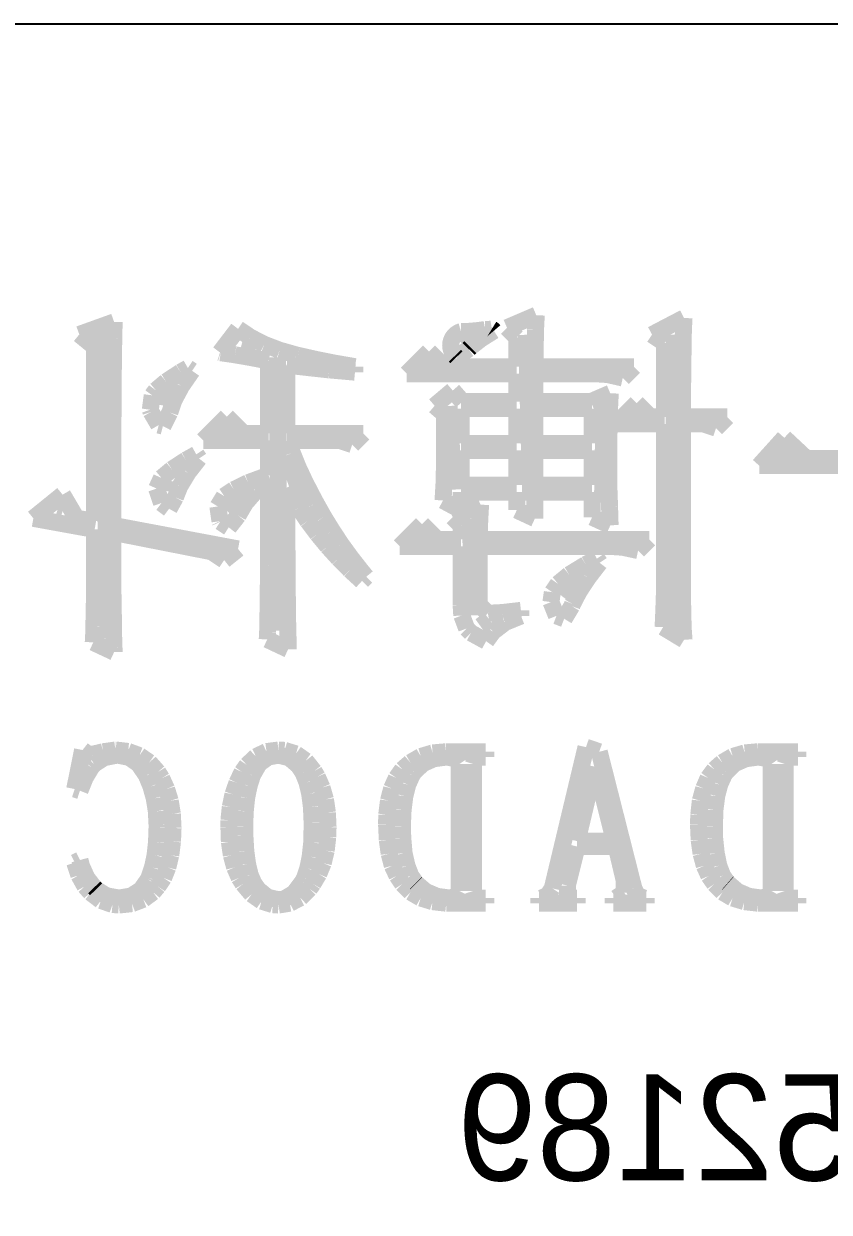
# Model space of a CAD drawing. Extents: x -61 to 349, y -42 to 245.
# Drawn here: x -39.46 to -34.65, y -33.8 to -26.69 of the extents above; entities that cross this region are included whole.
import ezdxf

# ---------------------------------------------------------------- set-up
doc = ezdxf.new("R2010")
doc.units = 0
doc.layers.add('BOARD_GEOMETRY_SILKSCREEN_B', color=1, linetype='CONTINUOUS')

msp = doc.modelspace()

# ---------------------------------------------------------------- linework, layer by layer
at = {"layer": 'BOARD_GEOMETRY_SILKSCREEN_B'}
msp.add_lwpolyline([(-56.11241, -26.68905), (0.197612, -26.68905), (0.197612, -37.189156)], dxfattribs=at)
at = {"layer": 'BOARD_GEOMETRY_SILKSCREEN_B', "const_width": 0.1016}
for points in [[(-38.923976, -28.472892), (-39.132256, -28.547822)], [(-38.924738, -28.518612), (-38.923976, -28.472892)], [(-36.398962, -28.432506), (-36.573968, -28.507436)], [(-36.40328, -28.521152), (-36.398962, -28.432506)], [(-35.515042, -28.449016), (-35.706558, -28.549092)], [(-35.51809, -28.50642), (-35.515042, -28.449016)], [(-39.132256, -28.547822), (-39.040562, -28.622752)], [(-38.993064, -28.53563), (-38.960044, -30.363414)], [(-38.925754, -28.57373), (-38.924738, -28.518612)], [(-38.18255, -28.514548), (-38.290754, -28.656026)], [(-38.108636, -28.564586), (-38.18255, -28.514548)], [(-38.025578, -28.607258), (-38.108636, -28.564586)], [(-36.80206, -28.559252), (-36.84524, -28.599638)], [(-36.728654, -28.57373), (-36.652454, -28.525724)], [(-36.573968, -28.507436), (-36.515548, -28.565856)], [(-36.456874, -28.549854), (-36.431982, -29.541216)], [(-36.405058, -28.617926), (-36.40328, -28.521152)], [(-35.706558, -28.549092), (-35.631882, -28.59913)], [(-35.57397, -28.549854), (-35.57397, -30.287214)], [(-35.520376, -28.579318), (-35.51809, -28.50642)], [(-39.040562, -28.622752), (-39.040562, -29.664914)], [(-38.927278, -28.63723), (-38.925754, -28.57373)], [(-38.079172, -28.633928), (-38.162484, -28.6131)], [(-37.933884, -28.64231), (-38.025578, -28.607258)], [(-36.876736, -28.68422), (-36.803584, -28.63469)], [(-36.803584, -28.63469), (-36.79317, -28.624022)], [(-36.79317, -28.624022), (-36.728654, -28.57373)], [(-36.515548, -28.565856), (-36.515548, -28.741624)], [(-36.406074, -28.722828), (-36.405058, -28.617926)], [(-35.631882, -28.59913), (-35.631882, -29.041598)], [(-35.521138, -28.668726), (-35.520376, -28.579318)], [(-38.92804, -28.710128), (-38.927278, -28.63723)], [(-38.290754, -28.656026), (-38.28669, -28.657296)], [(-38.28669, -28.657296), (-38.200584, -28.669742)], [(-38.200584, -28.669742), (-38.104572, -28.686252)], [(-38.104572, -28.686252), (-37.99967, -28.706826)], [(-37.99967, -28.706826), (-37.99967, -29.14015)], [(-37.946838, -28.68422), (-37.938456, -30.320488)], [(-37.834062, -28.670758), (-37.933884, -28.64231)], [(-37.824664, -28.67279), (-37.834062, -28.670758)], [(-37.710364, -28.698698), (-37.824664, -28.67279)], [(-37.61105, -28.71851), (-37.710364, -28.698698)], [(-37.040058, -28.64993), (-37.173154, -28.783026)], [(-36.948364, -28.741624), (-37.040058, -28.64993)], [(-36.885372, -28.67533), (-36.876736, -28.68422)], [(-35.522662, -28.772612), (-35.521138, -28.668726)], [(-38.929056, -28.791408), (-38.92804, -28.710128)], [(-38.526466, -28.773628), (-38.612572, -28.830016)], [(-38.482778, -28.748736), (-38.526466, -28.773628)], [(-38.520878, -28.857194), (-38.457378, -28.7655)], [(-38.457378, -28.7655), (-38.482778, -28.748736)], [(-37.891466, -28.731718), (-37.862256, -28.73502)], [(-37.891466, -29.14015), (-37.891466, -28.731718)], [(-37.862256, -28.73502), (-37.740336, -28.748736)], [(-37.740336, -28.748736), (-37.637466, -28.759912)], [(-37.637466, -28.759912), (-37.550852, -28.767532)], [(-37.483288, -28.740608), (-37.61105, -28.71851)], [(-37.550852, -28.767532), (-37.483288, -28.773628)], [(-37.483288, -28.773628), (-37.483288, -28.740608)], [(-37.028882, -28.736544), (-37.057076, -28.717748)], [(-36.515548, -28.741624), (-36.948364, -28.741624)], [(-36.40709, -28.741624), (-36.406074, -28.722828)], [(-35.814762, -28.741624), (-36.40709, -28.741624)], [(-35.881564, -28.808426), (-35.814762, -28.741624)], [(-35.523678, -28.893516), (-35.522662, -28.772612)], [(-38.930072, -28.882086), (-38.929056, -28.791408)], [(-38.612572, -28.830016), (-38.67404, -28.882086)], [(-37.173154, -28.783026), (-36.515548, -28.783026)], [(-36.515548, -28.783026), (-36.515548, -28.949904)], [(-36.40709, -28.783026), (-36.048188, -28.783026)], [(-36.40709, -28.949904), (-36.40709, -28.783026)], [(-36.048188, -28.783026), (-35.973258, -28.787598)], [(-35.973258, -28.787598), (-35.881564, -28.808426)], [(-38.930072, -28.981908), (-38.930072, -28.882086)], [(-38.695884, -28.912312), (-38.707568, -28.998418)], [(-38.67404, -28.882086), (-38.695884, -28.912312)], [(-38.597586, -28.862528), (-38.621462, -28.975304)], [(-38.565836, -28.941014), (-38.520878, -28.857194)], [(-36.89858, -28.883356), (-37.006784, -28.974796)], [(-36.84016, -28.949904), (-36.89858, -28.883356)], [(-35.95624, -28.899612), (-36.07308, -28.949904)], [(-35.960558, -28.990544), (-35.95624, -28.899612)], [(-35.523678, -29.041598), (-35.523678, -28.893516)], [(-38.931088, -29.090112), (-38.930072, -28.981908)], [(-38.590982, -29.014928), (-38.565836, -28.941014)], [(-37.006784, -28.974796), (-36.948364, -29.024834)], [(-36.92017, -28.975812), (-36.891976, -29.476192)], [(-36.515548, -28.949904), (-36.84016, -28.949904)], [(-36.07308, -28.949904), (-36.40709, -28.949904)], [(-35.993578, -28.97251), (-36.002976, -29.553916)], [(-35.96259, -29.085286), (-35.960558, -28.990544)], [(-35.798252, -28.958286), (-35.922966, -29.083254)], [(-35.71494, -29.041598), (-35.798252, -28.958286)], [(-38.707568, -28.998418), (-38.70325, -29.011118)], [(-38.70325, -29.011118), (-38.657276, -29.090112)], [(-38.632384, -29.096462), (-38.590982, -29.014928)], [(-38.249352, -29.040328), (-38.391084, -29.181806)], [(-38.149276, -29.14015), (-38.249352, -29.040328)], [(-36.948364, -29.024834), (-36.948364, -29.34335)], [(-36.848542, -29.19984), (-36.848542, -28.99156)], [(-36.848542, -28.99156), (-36.515548, -28.99156)], [(-36.515548, -28.99156), (-36.515548, -29.19984)], [(-36.40709, -28.99156), (-36.064952, -28.99156)], [(-36.40709, -29.19984), (-36.40709, -28.99156)], [(-36.064952, -28.99156), (-36.064952, -29.19984)], [(-35.631882, -29.041598), (-35.71494, -29.041598)], [(-35.256978, -29.041598), (-35.523678, -29.041598)], [(-35.32378, -29.108146), (-35.256978, -29.041598)], [(-38.931088, -29.207714), (-38.931088, -29.090112)], [(-38.657276, -29.090112), (-38.632384, -29.096462)], [(-38.231064, -29.133038), (-38.269672, -29.109416)], [(-35.964876, -29.185108), (-35.96259, -29.085286)], [(-35.922966, -29.083254), (-35.631882, -29.083254)], [(-35.631882, -29.083254), (-35.631882, -30.00756)], [(-35.523678, -30.124146), (-35.523678, -29.083254)], [(-35.523678, -29.083254), (-35.398456, -29.083254)], [(-35.398456, -29.083254), (-35.32378, -29.108146)], [(-38.391084, -29.181806), (-37.99967, -29.181806)], [(-37.99967, -29.14015), (-38.149276, -29.14015)], [(-37.99967, -29.181806), (-37.99967, -29.390086)], [(-37.43325, -29.14015), (-37.891466, -29.14015)], [(-37.883084, -29.181806), (-37.574982, -29.181806)], [(-37.857938, -29.256736), (-37.883084, -29.181806)], [(-37.574982, -29.181806), (-37.500052, -29.206698)], [(-37.500052, -29.206698), (-37.43325, -29.14015)], [(-36.515548, -29.19984), (-36.848542, -29.19984)], [(-36.064952, -29.19984), (-36.40709, -29.19984)], [(-35.964876, -29.381958), (-35.964876, -29.185108)], [(-34.915348, -29.166312), (-35.065462, -29.332936)], [(-34.782252, -29.291026), (-34.915348, -29.166312)], [(-38.932358, -29.333698), (-38.931088, -29.207714)], [(-38.432486, -29.265118), (-38.493954, -29.299408)], [(-38.415976, -29.29001), (-38.432486, -29.265118)], [(-37.824664, -29.340048), (-37.857938, -29.256736)], [(-36.848542, -29.449522), (-36.848542, -29.241496)], [(-36.848542, -29.241496), (-36.515548, -29.241496)], [(-36.515548, -29.241496), (-36.515548, -29.449522)], [(-36.40709, -29.241496), (-36.064952, -29.241496)], [(-36.40709, -29.449522), (-36.40709, -29.241496)], [(-36.064952, -29.241496), (-36.064952, -29.449522)], [(-34.856166, -29.263594), (-34.957258, -29.256736)], [(-38.932358, -29.689806), (-38.932358, -29.333698)], [(-38.493954, -29.299408), (-38.578282, -29.354526)], [(-38.482778, -29.375608), (-38.415976, -29.29001)], [(-37.887656, -29.281628), (-37.803074, -29.51353), (-37.756846, -29.572712)], [(-37.781738, -29.431742), (-37.824664, -29.340048)], [(-36.948364, -29.34335), (-36.95065, -29.438092)], [(-35.065462, -29.332936), (-33.374838, -29.332936)], [(-33.141666, -29.291026), (-34.782252, -29.291026)], [(-38.640766, -29.406596), (-38.669976, -29.470096)], [(-38.578282, -29.354526), (-38.640766, -29.406596)], [(-38.531546, -29.45765), (-38.482778, -29.375608)], [(-38.006782, -29.392118), (-38.122352, -29.43479)], [(-37.99967, -29.390086), (-38.006782, -29.392118)], [(-35.96386, -29.479748), (-35.964876, -29.381958)], [(-38.669976, -29.470096), (-38.640766, -29.55671)], [(-38.588442, -29.424122), (-38.60038, -29.486606)], [(-38.557454, -29.522928), (-38.531546, -29.45765)], [(-38.20795, -29.476446), (-38.265862, -29.515054)], [(-38.122352, -29.43479), (-38.20795, -29.476446)], [(-38.138862, -29.55671), (-38.076378, -29.484828)], [(-38.076378, -29.484828), (-37.99967, -29.42336)], [(-37.99967, -29.42336), (-37.99967, -29.81071)], [(-37.891466, -29.465016), (-37.869368, -29.502608)], [(-37.891466, -29.57703), (-37.891466, -29.465016)], [(-37.730176, -29.53131), (-37.781738, -29.431742)], [(-36.95065, -29.438092), (-36.956746, -29.541216)], [(-36.515548, -29.449522), (-36.848542, -29.449522)], [(-36.064952, -29.449522), (-36.40709, -29.449522)], [(-35.960558, -29.576522), (-35.96386, -29.479748)], [(-39.232078, -29.506418), (-39.407084, -29.64815)], [(-39.148766, -29.64815), (-39.232078, -29.506418)], [(-38.640766, -29.55671), (-38.595046, -29.591)], [(-38.595046, -29.591), (-38.557454, -29.522928)], [(-38.265862, -29.515054), (-38.303454, -29.57703)], [(-38.16858, -29.516324), (-38.252146, -29.59989)], [(-38.18255, -29.631386), (-38.138862, -29.55671)], [(-37.869368, -29.502608), (-37.819584, -29.58465)], [(-37.71646, -29.55671), (-37.730176, -29.53131)], [(-37.66947, -29.64053), (-37.71646, -29.55671)], [(-36.956746, -29.541216), (-36.848542, -29.599128)], [(-36.848542, -29.599128), (-36.848542, -29.490924)], [(-36.848542, -29.490924), (-36.515548, -29.490924)], [(-36.515548, -29.490924), (-36.515548, -29.599128)], [(-36.40709, -29.490924), (-36.064952, -29.490924)], [(-36.40709, -29.64942), (-36.40709, -29.490924)], [(-36.064952, -29.490924), (-36.064952, -29.641292)], [(-39.233348, -29.608526), (-39.263574, -29.599636)], [(-38.303454, -29.57703), (-38.290754, -29.664914)], [(-37.89045, -29.686758), (-37.891466, -29.57703)], [(-37.819584, -29.58465), (-37.765482, -29.664914)], [(-36.731956, -29.566108), (-36.89858, -29.641292)], [(-36.737036, -29.66085), (-36.731956, -29.566108)], [(-36.515548, -29.599128), (-36.40709, -29.64942)], [(-35.957764, -29.672026), (-35.960558, -29.576522)], [(-39.407084, -29.64815), (-39.040562, -29.714698)], [(-39.040562, -29.664914), (-39.148766, -29.64815)], [(-38.18255, -29.83103), (-38.932358, -29.689806)], [(-38.290754, -29.664914), (-38.288976, -29.668724)], [(-38.288976, -29.668724), (-38.238176, -29.702252)], [(-38.238176, -29.702252), (-38.18255, -29.631386)], [(-37.89045, -29.791914), (-37.89045, -29.686758)], [(-37.765482, -29.664914), (-37.708078, -29.741622)], [(-37.61867, -29.722826), (-37.66947, -29.64053)], [(-37.081968, -29.682694), (-37.215064, -29.816044)], [(-36.990274, -29.774388), (-37.081968, -29.682694)], [(-36.89858, -29.641292), (-36.848542, -29.690822)], [(-36.848542, -29.690822), (-36.848542, -29.774388)], [(-36.795456, -29.650436), (-36.771072, -30.22854)], [(-36.740338, -29.75991), (-36.737036, -29.66085)], [(-36.064952, -29.641292), (-35.95624, -29.690822)], [(-35.95624, -29.690822), (-35.957764, -29.672026)], [(-39.040562, -29.714698), (-39.040562, -29.863796)], [(-38.932358, -29.731462), (-38.341046, -29.848048)], [(-38.932358, -29.846016), (-38.932358, -29.731462)], [(-37.708078, -29.741622), (-37.646864, -29.81579)], [(-37.565584, -29.803344), (-37.61867, -29.722826)], [(-37.060886, -29.769562), (-37.096446, -29.764228)], [(-36.740338, -29.774388), (-36.740338, -29.75991)], [(-38.265862, -29.898086), (-38.18255, -29.83103)], [(-37.99967, -29.81071), (-38.000686, -29.928312)], [(-37.88918, -29.893514), (-37.89045, -29.791914)], [(-37.646864, -29.81579), (-37.58184, -29.887418)], [(-37.50818, -29.882338), (-37.565584, -29.803344)], [(-37.215064, -29.816044), (-36.848542, -29.816044)], [(-36.848542, -29.774388), (-36.990274, -29.774388)], [(-36.848542, -29.816044), (-36.848542, -30.165802)], [(-35.723576, -29.774388), (-36.740338, -29.774388)], [(-36.740338, -29.816044), (-35.95624, -29.816044)], [(-36.740338, -30.165802), (-36.740338, -29.816044)], [(-35.95624, -29.816044), (-35.881564, -29.821124)], [(-35.881564, -29.821124), (-35.78987, -29.840936)], [(-35.78987, -29.840936), (-35.723576, -29.774388)], [(-39.040562, -29.863796), (-39.041578, -30.003242)], [(-38.931088, -29.955236), (-38.932358, -29.846016)], [(-38.341046, -29.848048), (-38.265862, -29.898086)], [(-37.88918, -29.992828), (-37.88918, -29.893514)], [(-37.58184, -29.887418), (-37.51326, -29.957014)], [(-37.447982, -29.9593), (-37.50818, -29.882338)], [(-36.03625, -29.889196), (-36.103052, -29.924502)], [(-36.089336, -30.004512), (-36.01974, -29.914088)], [(-36.01974, -29.914088), (-36.03625, -29.889196)], [(-38.931088, -30.059122), (-38.931088, -29.955236)], [(-38.000686, -29.928312), (-38.001448, -30.032198)], [(-37.51326, -29.957014), (-37.441378, -30.0228)], [(-37.416486, -29.997908), (-37.447982, -29.9593)], [(-36.201858, -29.984954), (-36.26866, -30.039818)], [(-36.103052, -29.924502), (-36.201858, -29.984954)], [(-39.041578, -30.003242), (-39.041578, -30.120844)], [(-38.001448, -30.032198), (-38.002464, -30.124908)], [(-37.888164, -30.088586), (-37.88918, -29.992828)], [(-37.441378, -30.0228), (-37.416486, -29.997908)], [(-36.26866, -30.039818), (-36.30295, -30.09011)], [(-36.148772, -30.023562), (-36.227766, -30.126686)], [(-36.143438, -30.087062), (-36.089336, -30.004512)], [(-35.631882, -30.00756), (-35.632644, -30.101286)], [(-39.041578, -30.120844), (-39.043864, -30.218634)], [(-38.930072, -30.157928), (-38.931088, -30.059122)], [(-38.002464, -30.124908), (-38.00348, -30.204918)], [(-37.887148, -30.180026), (-37.888164, -30.088586)], [(-36.30295, -30.09011), (-36.311078, -30.149292)], [(-36.181284, -30.159706), (-36.143438, -30.087062)], [(-35.632644, -30.101286), (-35.635946, -30.198822)], [(-35.522662, -30.217618), (-35.523678, -30.124146)], [(-38.92804, -30.250892), (-38.930072, -30.157928)], [(-37.885878, -30.269688), (-37.887148, -30.180026)], [(-36.848542, -30.165802), (-36.844478, -30.229302)], [(-36.688268, -30.216856), (-36.740338, -30.165802)], [(-36.490656, -30.198822), (-36.599876, -30.211522)], [(-36.490656, -30.23235), (-36.490656, -30.198822)], [(-36.311078, -30.149292), (-36.278058, -30.231588)], [(-36.232084, -30.249114), (-36.186364, -30.173422)], [(-36.186364, -30.173422), (-36.181284, -30.159706)], [(-35.635946, -30.198822), (-35.640264, -30.299152)], [(-39.043864, -30.218634), (-39.04488, -30.296612)], [(-38.927278, -30.338014), (-38.92804, -30.250892)], [(-38.00348, -30.204918), (-38.00475, -30.273752)], [(-37.883846, -30.355032), (-37.885878, -30.269688)], [(-36.844478, -30.229302), (-36.815268, -30.307026)], [(-36.679378, -30.25521), (-36.732972, -30.29331)], [(-36.682172, -30.21584), (-36.688268, -30.216856)], [(-36.599876, -30.211522), (-36.682172, -30.21584)], [(-36.658042, -30.327092), (-36.585144, -30.270958)], [(-36.585144, -30.270958), (-36.490656, -30.23235)], [(-36.278058, -30.231588), (-36.232084, -30.249114)], [(-35.51936, -30.315662), (-35.522662, -30.217618)], [(-39.04488, -30.296612), (-39.046658, -30.353)], [(-38.924738, -30.419548), (-38.927278, -30.338014)], [(-38.005766, -30.329886), (-38.008052, -30.372812)], [(-38.00475, -30.273752), (-38.005766, -30.329886)], [(-36.815268, -30.307026), (-36.78936, -30.333442)], [(-36.78936, -30.333442), (-36.698682, -30.383226)], [(-36.698682, -30.383226), (-36.658042, -30.327092)], [(-35.640264, -30.299152), (-35.515042, -30.375098)], [(-35.515042, -30.375098), (-35.51936, -30.315662)], [(-39.046658, -30.353), (-39.04869, -30.390338)], [(-39.04869, -30.390338), (-38.923976, -30.448758)], [(-38.008052, -30.372812), (-37.883084, -30.431994)], [(-37.883084, -30.431994), (-37.883846, -30.355032)], [(-38.923976, -30.448758), (-38.924738, -30.419548)], [(-39.112698, -31.034228), (-39.159688, -31.267654)], [(-39.086028, -31.055056), (-39.112698, -31.034228)], [(-38.990016, -31.044642), (-39.054532, -31.060136)], [(-38.916102, -31.034228), (-38.990016, -31.044642)], [(-38.915086, -31.034228), (-38.916102, -31.034228)], [(-38.84041, -31.04261), (-38.915086, -31.034228)], [(-38.772338, -31.067756), (-38.84041, -31.04261)], [(-38.012624, -31.043626), (-38.075108, -31.073852)], [(-37.940742, -31.034228), (-38.012624, -31.043626)], [(-37.90442, -31.03626), (-37.940742, -31.034228)], [(-37.836602, -31.057342), (-37.90442, -31.03626)], [(-37.018722, -31.051754), (-37.08908, -31.072836)], [(-36.93922, -31.044642), (-37.018722, -31.051754)], [(-36.701222, -31.044642), (-36.93922, -31.044642)], [(-36.701222, -31.076138), (-36.701222, -31.044642)], [(-36.101528, -31.01721), (-36.303204, -31.86176)], [(-36.02228, -31.044642), (-36.101528, -31.01721)], [(-35.815016, -31.86176), (-36.02228, -31.044642)], [(-35.151822, -31.051754), (-35.223704, -31.072836)], [(-35.073844, -31.044642), (-35.151822, -31.051754)], [(-34.834322, -31.044642), (-35.073844, -31.044642)], [(-34.834322, -31.076138), (-34.834322, -31.044642)], [(-39.054532, -31.060136), (-39.086028, -31.055056)], [(-39.059612, -31.137352), (-39.043102, -31.118556)], [(-39.043102, -31.118556), (-38.98392, -31.079948)], [(-38.98392, -31.079948), (-38.90772, -31.065216)], [(-38.90772, -31.065216), (-38.900608, -31.065216)], [(-38.900608, -31.065216), (-38.83279, -31.078932)], [(-38.83279, -31.078932), (-38.77691, -31.118556)], [(-38.77691, -31.118556), (-38.731698, -31.185358)], [(-38.71341, -31.108142), (-38.772338, -31.067756)], [(-38.662102, -31.166308), (-38.71341, -31.108142)], [(-38.075108, -31.073852), (-38.12921, -31.124652)], [(-38.09492, -31.182056), (-38.056312, -31.115254)], [(-38.056312, -31.115254), (-38.00221, -31.076138)], [(-38.00221, -31.076138), (-37.940742, -31.065216)], [(-37.940742, -31.065216), (-37.876226, -31.08071)], [(-37.876226, -31.08071), (-37.821108, -31.127954)], [(-37.778182, -31.098744), (-37.836602, -31.057342)], [(-37.728398, -31.161228), (-37.778182, -31.098744)], [(-37.151818, -31.109158), (-37.199824, -31.150814)], [(-37.08908, -31.072836), (-37.151818, -31.109158)], [(-37.12972, -31.166308), (-37.077904, -31.116016)], [(-37.077904, -31.116016), (-37.012118, -31.086552)], [(-37.012118, -31.086552), (-36.93414, -31.076138)], [(-36.93414, -31.076138), (-36.881308, -31.086552)], [(-36.881308, -31.086552), (-36.85921, -31.118556)], [(-36.85921, -31.118556), (-36.85921, -31.877254)], [(-36.774882, -31.118556), (-36.764722, -31.086552)], [(-36.774882, -31.877254), (-36.774882, -31.118556)], [(-36.764722, -31.086552), (-36.73221, -31.076138)], [(-36.73221, -31.076138), (-36.701222, -31.076138)], [(-35.286188, -31.109158), (-35.333178, -31.150814)], [(-35.223704, -31.072836), (-35.286188, -31.109158)], [(-35.264344, -31.166308), (-35.212528, -31.116016)], [(-35.212528, -31.116016), (-35.146742, -31.086552)], [(-35.146742, -31.086552), (-35.069018, -31.076138)], [(-35.069018, -31.076138), (-35.015678, -31.086552)], [(-35.015678, -31.086552), (-34.99358, -31.118556)], [(-34.99358, -31.118556), (-34.99358, -31.877254)], [(-34.909506, -31.118556), (-34.899092, -31.086552)], [(-34.909506, -31.877254), (-34.909506, -31.118556)], [(-34.899092, -31.086552), (-34.86658, -31.076138)], [(-34.86658, -31.076138), (-34.834322, -31.076138)], [(-39.097204, -31.199836), (-39.059612, -31.137352)], [(-38.731698, -31.185358), (-38.730682, -31.187136)], [(-38.730682, -31.187136), (-38.704012, -31.251652)], [(-38.639242, -31.203138), (-38.662102, -31.166308)], [(-38.15842, -31.166308), (-38.189408, -31.230824)], [(-38.12921, -31.124652), (-38.15842, -31.166308)], [(-38.11651, -31.248858), (-38.096698, -31.18612)], [(-38.096698, -31.18612), (-38.09492, -31.182056)], [(-37.821108, -31.127954), (-37.792914, -31.171642)], [(-37.792914, -31.171642), (-37.770308, -31.22803)], [(-37.708586, -31.194756), (-37.728398, -31.161228)], [(-37.680392, -31.259018), (-37.708586, -31.194756)], [(-37.199824, -31.150814), (-37.235892, -31.201614)], [(-37.167312, -31.241238), (-37.14242, -31.185358)], [(-37.14242, -31.185358), (-37.12972, -31.166308)], [(-36.154614, -31.579312), (-36.049204, -31.13405)], [(-36.049204, -31.13405), (-36.043108, -31.13405)], [(-36.043108, -31.13405), (-35.931602, -31.579312)], [(-35.333178, -31.150814), (-35.370516, -31.201614)], [(-35.301682, -31.241238), (-35.27679, -31.185358)], [(-35.27679, -31.185358), (-35.264344, -31.166308)], [(-39.128446, -31.277814), (-39.097204, -31.199836)], [(-38.704012, -31.251652), (-38.683946, -31.323534)], [(-38.610032, -31.267654), (-38.639242, -31.203138)], [(-38.189408, -31.230824), (-38.213284, -31.299658)], [(-38.131242, -31.32074), (-38.11651, -31.248858)], [(-37.770308, -31.22803), (-37.754306, -31.29534)], [(-37.659818, -31.330138), (-37.680392, -31.259018)], [(-37.264086, -31.264352), (-37.282882, -31.33725)], [(-37.235892, -31.201614), (-37.264086, -31.264352)], [(-37.185092, -31.310326), (-37.167312, -31.241238)], [(-35.397694, -31.264352), (-35.417506, -31.33725)], [(-35.370516, -31.201614), (-35.397694, -31.264352)], [(-35.319716, -31.310326), (-35.301682, -31.241238)], [(-39.159688, -31.267654), (-39.128446, -31.277814)], [(-38.683946, -31.323534), (-38.6715, -31.40075)], [(-38.588188, -31.338012), (-38.610032, -31.267654)], [(-38.213284, -31.299658), (-38.229032, -31.374842)], [(-38.139624, -31.40075), (-38.131242, -31.32074)], [(-37.754306, -31.29534), (-37.743892, -31.374842)], [(-37.648134, -31.409132), (-37.659818, -31.330138)], [(-37.282882, -31.33725), (-37.293296, -31.421324)], [(-37.195506, -31.393638), (-37.185092, -31.310326)], [(-35.417506, -31.33725), (-35.426904, -31.421324)], [(-35.33013, -31.393638), (-35.319716, -31.310326)], [(-38.6715, -31.40075), (-38.667182, -31.483808)], [(-38.575742, -31.416244), (-38.588188, -31.338012)], [(-38.229032, -31.374842), (-38.237414, -31.454852)], [(-38.142926, -31.490158), (-38.139624, -31.40075)], [(-37.743892, -31.374842), (-37.739828, -31.466028)], [(-37.199824, -31.490158), (-37.195506, -31.393638)], [(-35.333178, -31.490158), (-35.33013, -31.393638)], [(-38.571424, -31.500826), (-38.575742, -31.416244)], [(-38.237414, -31.454852), (-38.237414, -31.495238)], [(-37.739828, -31.466028), (-37.739828, -31.490158)], [(-37.644324, -31.495238), (-37.648134, -31.409132)], [(-37.293296, -31.421324), (-37.294312, -31.479744)], [(-37.294312, -31.479744), (-37.289994, -31.572454)], [(-35.426904, -31.421324), (-35.428682, -31.479744)], [(-35.428682, -31.479744), (-35.424618, -31.572454)], [(-38.667182, -31.495238), (-38.670484, -31.585154)], [(-38.667182, -31.483808), (-38.667182, -31.495238)], [(-38.574726, -31.580836), (-38.571424, -31.500826)], [(-38.237414, -31.495238), (-38.23462, -31.584138)], [(-38.14191, -31.54426), (-38.142926, -31.490158)], [(-38.136322, -31.63824), (-38.14191, -31.54426)], [(-37.739828, -31.490158), (-37.742114, -31.587948)], [(-37.646102, -31.555944), (-37.644324, -31.495238)], [(-37.197284, -31.56204), (-37.199824, -31.490158)], [(-35.331908, -31.56204), (-35.333178, -31.490158)], [(-38.670484, -31.585154), (-38.67912, -31.66491)], [(-38.58514, -31.664148), (-38.574726, -31.580836)], [(-38.23462, -31.584138), (-38.222682, -31.664148)], [(-37.742114, -31.587948), (-37.751512, -31.67253)], [(-37.6555, -31.636716), (-37.646102, -31.555944)], [(-37.289994, -31.572454), (-37.278818, -31.65475)], [(-37.18941, -31.651448), (-37.197284, -31.56204)], [(-36.21278, -31.84525), (-36.154614, -31.611824)], [(-35.931602, -31.579312), (-36.154614, -31.579312)], [(-36.154614, -31.611824), (-35.921188, -31.611824)], [(-35.921188, -31.611824), (-35.873182, -31.813754)], [(-35.424618, -31.572454), (-35.413188, -31.65475)], [(-35.32251, -31.651448), (-35.331908, -31.56204)], [(-39.128446, -31.692342), (-39.159688, -31.707836)], [(-39.119048, -31.72841), (-39.128446, -31.692342)], [(-38.67912, -31.66491), (-38.694614, -31.737046)], [(-38.60292, -31.737046), (-38.58514, -31.664148)], [(-38.222682, -31.664148), (-38.203124, -31.73603)], [(-38.125908, -31.71571), (-38.136322, -31.63824)], [(-37.751512, -31.67253), (-37.765736, -31.743142)], [(-37.67328, -31.711138), (-37.6555, -31.636716)], [(-37.278818, -31.65475), (-37.260022, -31.726632)], [(-37.172392, -31.726632), (-37.18941, -31.651448)], [(-35.413188, -31.65475), (-35.39363, -31.726632)], [(-35.307016, -31.726632), (-35.32251, -31.651448)], [(-39.159688, -31.707836), (-39.134796, -31.783528)], [(-39.087806, -31.79826), (-39.119048, -31.72841)], [(-38.694614, -31.737046), (-38.716204, -31.79953)], [(-38.627812, -31.79953), (-38.60292, -31.737046)], [(-38.203124, -31.73603), (-38.175946, -31.79826)], [(-38.110414, -31.780734), (-38.125908, -31.71571)], [(-37.765736, -31.743142), (-37.785548, -31.801308)], [(-37.700204, -31.776416), (-37.67328, -31.711138)], [(-37.260022, -31.726632), (-37.231828, -31.78683)], [(-37.149532, -31.785814), (-37.172392, -31.726632)], [(-35.39363, -31.726632), (-35.366706, -31.78683)], [(-35.28441, -31.785814), (-35.307016, -31.726632)], [(-39.134796, -31.783528), (-39.09822, -31.849314)], [(-39.043102, -31.856426), (-39.087806, -31.79826)], [(-38.720522, -31.808928), (-38.763194, -31.870142)], [(-38.716204, -31.79953), (-38.720522, -31.808928)], [(-38.662102, -31.85033), (-38.627812, -31.79953)], [(-38.175946, -31.79826), (-38.153086, -31.834836)], [(-38.153086, -31.834836), (-38.101016, -31.896812)], [(-38.089586, -31.829756), (-38.110414, -31.780734)], [(-38.062408, -31.869126), (-38.089586, -31.829756)], [(-37.797994, -31.823914), (-37.848032, -31.890716)], [(-37.785548, -31.801308), (-37.797994, -31.823914)], [(-37.755322, -31.864046), (-37.734494, -31.834836)], [(-37.734494, -31.834836), (-37.700204, -31.776416)], [(-37.231828, -31.78683), (-37.199824, -31.834836)], [(-37.199824, -31.834836), (-37.150548, -31.88462)], [(-37.119306, -31.829756), (-37.149532, -31.785814)], [(-37.117528, -31.831534), (-37.119306, -31.829756)], [(-37.060124, -31.880556), (-37.117528, -31.831534)], [(-35.873182, -31.813754), (-35.873182, -31.887414)], [(-35.366706, -31.78683), (-35.333178, -31.834836)], [(-35.333178, -31.834836), (-35.28441, -31.88462)], [(-35.25393, -31.829756), (-35.28441, -31.785814)], [(-35.251898, -31.831534), (-35.25393, -31.829756)], [(-35.194494, -31.880556), (-35.251898, -31.831534)], [(-39.09822, -31.849314), (-39.064946, -31.887414)], [(-39.064946, -31.887414), (-39.002716, -31.934658)], [(-39.031926, -31.867856), (-39.043102, -31.856426)], [(-38.970204, -31.90621), (-39.031926, -31.867856)], [(-38.895528, -31.919926), (-38.970204, -31.90621)], [(-38.763194, -31.870142), (-38.821614, -31.907734)], [(-38.749478, -31.927546), (-38.691312, -31.88462)], [(-38.691312, -31.88462), (-38.662102, -31.85033)], [(-38.101016, -31.896812), (-38.04158, -31.938722)], [(-38.006528, -31.914846), (-38.062408, -31.869126)], [(-37.848032, -31.890716), (-37.906198, -31.92526)], [(-37.810694, -31.91891), (-37.755322, -31.864046)], [(-37.150548, -31.88462), (-37.090096, -31.919926)], [(-36.993322, -31.909512), (-37.060124, -31.880556)], [(-36.85921, -31.877254), (-36.87572, -31.90875)], [(-36.764722, -31.90875), (-36.774882, -31.877254)], [(-36.330382, -31.903416), (-36.366704, -31.919926)], [(-36.303204, -31.86176), (-36.330382, -31.903416)], [(-36.21278, -31.903416), (-36.21278, -31.84525)], [(-36.176204, -31.919926), (-36.21278, -31.903416)], [(-35.873182, -31.887414), (-35.921188, -31.919926)], [(-35.794188, -31.903416), (-35.815016, -31.86176)], [(-35.756596, -31.919926), (-35.794188, -31.903416)], [(-35.28441, -31.88462), (-35.22472, -31.919926)], [(-35.127946, -31.909512), (-35.194494, -31.880556)], [(-34.99358, -31.877254), (-35.010344, -31.90875)], [(-34.899092, -31.90875), (-34.909506, -31.877254)], [(-39.002716, -31.934658), (-38.933882, -31.958534)], [(-38.933882, -31.958534), (-38.895528, -31.961836)], [(-38.894512, -31.919926), (-38.895528, -31.919926)], [(-38.895528, -31.961836), (-38.817296, -31.953454)], [(-38.821614, -31.907734), (-38.894512, -31.919926)], [(-38.817296, -31.953454), (-38.749478, -31.927546)], [(-38.04158, -31.938722), (-37.975032, -31.95955)], [(-37.940742, -31.93034), (-38.006528, -31.914846)], [(-37.975032, -31.95955), (-37.940742, -31.961836)], [(-37.906198, -31.92526), (-37.940742, -31.93034)], [(-37.940742, -31.961836), (-37.872924, -31.950914)], [(-37.872924, -31.950914), (-37.810694, -31.91891)], [(-37.090096, -31.919926), (-37.019484, -31.941516)], [(-37.019484, -31.941516), (-36.937188, -31.950914)], [(-36.91763, -31.919926), (-36.993322, -31.909512)], [(-36.937188, -31.950914), (-36.701222, -31.950914)], [(-36.87572, -31.90875), (-36.91763, -31.919926)], [(-36.73221, -31.919926), (-36.764722, -31.90875)], [(-36.701222, -31.919926), (-36.73221, -31.919926)], [(-36.701222, -31.950914), (-36.701222, -31.919926)], [(-36.366704, -31.919926), (-36.382706, -31.919926)], [(-36.382706, -31.919926), (-36.382706, -31.950914)], [(-36.382706, -31.950914), (-36.154614, -31.950914)], [(-36.154614, -31.919926), (-36.176204, -31.919926)], [(-36.154614, -31.950914), (-36.154614, -31.919926)], [(-35.921188, -31.919926), (-35.938206, -31.919926)], [(-35.938206, -31.919926), (-35.938206, -31.950914)], [(-35.938206, -31.950914), (-35.741102, -31.950914)], [(-35.741102, -31.919926), (-35.756596, -31.919926)], [(-35.741102, -31.950914), (-35.741102, -31.919926)], [(-35.22472, -31.919926), (-35.154108, -31.941516)], [(-35.154108, -31.941516), (-35.071812, -31.950914)], [(-35.052, -31.919926), (-35.127946, -31.909512)], [(-35.071812, -31.950914), (-34.834322, -31.950914)], [(-35.010344, -31.90875), (-35.052, -31.919926)], [(-34.86658, -31.919926), (-34.899092, -31.90875)], [(-34.834322, -31.919926), (-34.86658, -31.919926)], [(-34.834322, -31.950914), (-34.834322, -31.919926)]]:
    msp.add_lwpolyline(points, dxfattribs=at)
for points in [[(-36.90747, -28.637738, -0.416192), (-36.84905, -28.530804)], [(-36.705286, -28.518612, -0.03825), (-36.84905, -28.530804)], [(-36.664646, -28.51531, -0.039523), (-36.705286, -28.518612)], [(-36.664646, -28.51531, -0.078254), (-36.652454, -28.525724)], [(-36.885372, -28.67533, -0.122443), (-36.90747, -28.637738)]]:
    msp.add_lwpolyline(points, format="xyb", dxfattribs=at)

# ---------------------------------------------------------------- texts
at = {"layer": 'BOARD_GEOMETRY_SILKSCREEN_B', "text_generation_flag": 2, "width": 1.0004}
msp.add_text('86-755-88852189', height=0.635, dxfattribs=at).set_placement((-30.161738, -33.609534))

doc.saveas('drawing.dxf')
